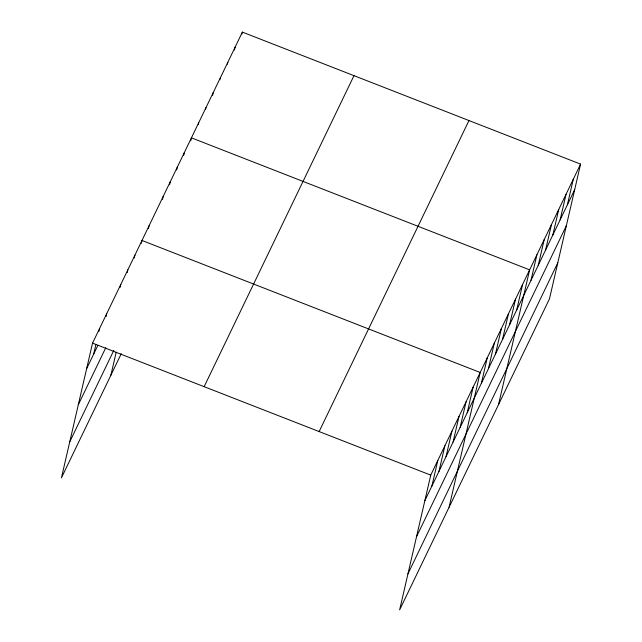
<?xml version="1.0" encoding="UTF-8"?>
<svg xmlns="http://www.w3.org/2000/svg" width="642" height="642" viewBox="0 0 642 642"><rect width="100%" height="100%" fill="white"/><g stroke="black" fill="none" stroke-linecap="round" stroke-linejoin="round"><path stroke-width="0.96" d="M580.577 164.111L430.742 475.128L399.629 609.9L549.464 298.883L580.577 164.111L242.371 32.1L92.536 343.117L61.423 477.889L121.258 353.694M93.7 354.031L95.883 344.553M98.948 331.296L99.598 328.455M106.01 316.634L106.668 313.794M120.134 287.311L120.792 284.47M127.204 272.649L127.854 269.809M134.266 257.988L134.924 255.147M110.865 375.257L116.202 352.153M141.328 243.326L141.986 240.477L480.184 372.488L449.071 507.268M148.39 228.656L149.048 225.815M162.522 199.333L163.172 196.492M169.584 184.671L170.242 181.83M176.646 170.01L177.304 167.169M183.708 155.348L184.366 152.507M190.77 140.686L191.428 137.845L529.634 269.857L498.521 404.629M198.274 124.636L198.707 122.742M205.552 109.525L205.986 107.631M212.606 95.369L213.264 92.528M220.102 79.311L220.543 77.417M227.38 64.208L227.822 62.314M234.442 50.052L235.1 47.203M241.938 33.994L242.371 32.1M431.897 486.034L437.804 460.466M438.967 471.372L444.866 445.797M446.029 456.711L451.936 431.135M453.091 442.049L458.998 416.473M460.153 427.387L466.06 401.812M467.216 412.726L473.122 387.15M481.348 383.402L487.254 357.827M488.41 368.741L494.316 343.165M495.472 354.079L501.378 328.503M502.542 339.417L508.44 313.842M509.604 324.748L515.502 299.18M516.666 310.086L522.572 284.518M531.006 280.321L536.913 254.746M538.285 265.21L544.191 239.643M545.564 250.107L551.47 224.531M552.842 235.004L558.741 209.428M560.121 219.893L566.019 194.325M567.392 204.79L573.298 179.214M86.638 368.693L97.857 345.404M78.316 404.725L105.737 347.803M69.745 441.857L113.786 350.436M204.148 386.677L353.983 75.66M319.13 431.56L468.973 120.544M424.835 500.696L574.67 189.679M416.514 536.736L566.356 225.719M407.943 573.86L557.778 262.851M92.536 343.117L430.742 475.128"/></g></svg>
